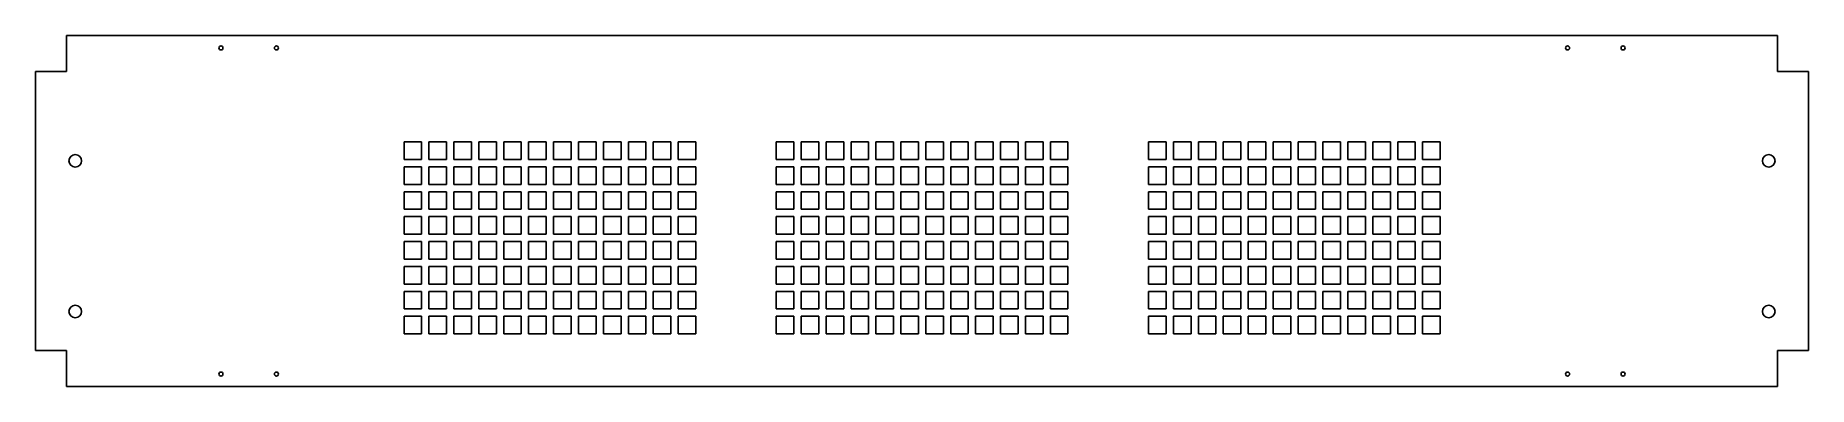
# Model space of a CAD drawing. Header units: inches. Extents: x -22.1 to 22.1, y -4.4 to 4.4.
import ezdxf

# ---------------------------------------------------------------- set-up
doc = ezdxf.new("R2010")
doc.units = ezdxf.units.IN
doc.header["$MEASUREMENT"] = 0

msp = doc.modelspace()

# ---------------------------------------------------------------- linework, layer by layer
at = {"color": 7, "linetype": 'Continuous', "lineweight": 25}
for p, q in [((-21.282, 3.476), (-21.282, 4.369)), ((21.282, 4.369), (-21.282, 4.369)), ((21.282, 4.369), (21.282, 3.476)), ((-22.054, 3.47), (-22.054, -3.47)), ((-22.054, 3.47), (-21.279, 3.47)), ((-21.279, 3.476), (-21.282, 3.476)), ((-21.279, 3.47), (-21.279, 3.476)), ((21.282, 3.476), (21.279, 3.476)), ((21.279, 3.476), (21.279, 3.47)), ((21.279, 3.47), (22.054, 3.47)), ((22.054, -3.47), (22.054, 3.47)), ((-12.448, 1.72), (-12.885, 1.72)), ((-12.885, 1.72), (-12.885, 1.283)), ((-12.448, 1.283), (-12.448, 1.72)), ((-11.828, 1.72), (-12.265, 1.72)), ((-12.265, 1.72), (-12.265, 1.283)), ((-11.828, 1.283), (-11.828, 1.72)), ((-11.208, 1.72), (-11.645, 1.72)), ((-11.645, 1.72), (-11.645, 1.283)), ((-11.208, 1.283), (-11.208, 1.72)), ((-10.588, 1.72), (-11.025, 1.72)), ((-11.025, 1.72), (-11.025, 1.283)), ((-10.588, 1.283), (-10.588, 1.72)), ((-9.968, 1.72), (-10.405, 1.72)), ((-10.405, 1.72), (-10.405, 1.283)), ((-9.968, 1.283), (-9.968, 1.72)), ((-9.348, 1.72), (-9.785, 1.72)), ((-9.785, 1.72), (-9.785, 1.283)), ((-9.348, 1.283), (-9.348, 1.72)), ((-8.728, 1.72), (-9.165, 1.72)), ((-9.165, 1.72), (-9.165, 1.283)), ((-8.728, 1.283), (-8.728, 1.72)), ((-8.108, 1.72), (-8.545, 1.72)), ((-8.545, 1.72), (-8.545, 1.283)), ((-8.108, 1.283), (-8.108, 1.72)), ((-7.488, 1.72), (-7.925, 1.72)), ((-7.925, 1.72), (-7.925, 1.283)), ((-7.488, 1.283), (-7.488, 1.72)), ((-6.868, 1.72), (-7.305, 1.72)), ((-7.305, 1.72), (-7.305, 1.283)), ((-6.868, 1.283), (-6.868, 1.72)), ((-6.248, 1.72), (-6.685, 1.72)), ((-6.685, 1.72), (-6.685, 1.283)), ((-6.248, 1.283), (-6.248, 1.72)), ((-5.628, 1.72), (-6.065, 1.72)), ((-6.065, 1.72), (-6.065, 1.283)), ((-5.628, 1.283), (-5.628, 1.72)), ((-3.188, 1.72), (-3.625, 1.72)), ((-3.625, 1.72), (-3.625, 1.283)), ((-3.188, 1.283), (-3.188, 1.72)), ((-2.568, 1.72), (-3.005, 1.72)), ((-3.005, 1.72), (-3.005, 1.283)), ((-2.568, 1.283), (-2.568, 1.72)), ((-1.948, 1.72), (-2.385, 1.72)), ((-2.385, 1.72), (-2.385, 1.283)), ((-1.948, 1.283), (-1.948, 1.72)), ((-1.328, 1.72), (-1.765, 1.72)), ((-1.765, 1.72), (-1.765, 1.283)), ((-1.328, 1.283), (-1.328, 1.72)), ((-0.708, 1.72), (-1.145, 1.72)), ((-1.145, 1.72), (-1.145, 1.283)), ((-0.708, 1.283), (-0.708, 1.72)), ((-0.088, 1.72), (-0.525, 1.72)), ((-0.525, 1.72), (-0.525, 1.283)), ((-0.088, 1.283), (-0.088, 1.72)), ((0.532, 1.72), (0.095, 1.72)), ((0.095, 1.72), (0.095, 1.283)), ((0.532, 1.283), (0.532, 1.72)), ((1.152, 1.72), (0.715, 1.72)), ((0.715, 1.72), (0.715, 1.283)), ((1.152, 1.283), (1.152, 1.72)), ((1.772, 1.72), (1.335, 1.72)), ((1.335, 1.72), (1.335, 1.283)), ((1.772, 1.283), (1.772, 1.72)), ((2.392, 1.72), (1.955, 1.72)), ((1.955, 1.72), (1.955, 1.283)), ((2.392, 1.283), (2.392, 1.72)), ((3.012, 1.72), (2.575, 1.72)), ((2.575, 1.72), (2.575, 1.283)), ((3.012, 1.283), (3.012, 1.72)), ((3.632, 1.72), (3.195, 1.72)), ((3.195, 1.72), (3.195, 1.283)), ((3.632, 1.283), (3.632, 1.72)), ((6.072, 1.72), (5.635, 1.72)), ((5.635, 1.72), (5.635, 1.283)), ((6.072, 1.283), (6.072, 1.72)), ((6.692, 1.72), (6.255, 1.72)), ((6.255, 1.72), (6.255, 1.283)), ((6.692, 1.283), (6.692, 1.72)), ((7.312, 1.72), (6.875, 1.72)), ((6.875, 1.72), (6.875, 1.283)), ((7.312, 1.283), (7.312, 1.72)), ((7.932, 1.72), (7.495, 1.72)), ((7.495, 1.72), (7.495, 1.283)), ((7.932, 1.283), (7.932, 1.72)), ((8.552, 1.72), (8.115, 1.72)), ((8.115, 1.72), (8.115, 1.283)), ((8.552, 1.283), (8.552, 1.72)), ((9.172, 1.72), (8.735, 1.72)), ((8.735, 1.72), (8.735, 1.283)), ((9.172, 1.283), (9.172, 1.72)), ((9.792, 1.72), (9.355, 1.72)), ((9.355, 1.72), (9.355, 1.283)), ((9.792, 1.283), (9.792, 1.72)), ((10.412, 1.72), (9.975, 1.72)), ((9.975, 1.72), (9.975, 1.283)), ((10.412, 1.283), (10.412, 1.72)), ((11.032, 1.72), (10.595, 1.72)), ((10.595, 1.72), (10.595, 1.283)), ((11.032, 1.283), (11.032, 1.72)), ((11.652, 1.72), (11.215, 1.72)), ((11.215, 1.72), (11.215, 1.283)), ((11.652, 1.283), (11.652, 1.72)), ((12.272, 1.72), (11.835, 1.72)), ((11.835, 1.72), (11.835, 1.283)), ((12.272, 1.283), (12.272, 1.72)), ((12.892, 1.72), (12.455, 1.72)), ((12.455, 1.72), (12.455, 1.283)), ((12.892, 1.283), (12.892, 1.72)), ((-12.885, 1.283), (-12.448, 1.283)), ((-12.448, 1.1), (-12.885, 1.1)), ((-12.885, 1.1), (-12.885, 0.663)), ((-12.448, 0.663), (-12.448, 1.1)), ((-12.265, 1.283), (-11.828, 1.283)), ((-11.828, 1.1), (-12.265, 1.1)), ((-12.265, 1.1), (-12.265, 0.663)), ((-11.828, 0.663), (-11.828, 1.1)), ((-11.645, 1.283), (-11.208, 1.283)), ((-11.208, 1.1), (-11.645, 1.1)), ((-11.645, 1.1), (-11.645, 0.663)), ((-11.208, 0.663), (-11.208, 1.1)), ((-11.025, 1.283), (-10.588, 1.283)), ((-10.588, 1.1), (-11.025, 1.1)), ((-11.025, 1.1), (-11.025, 0.663)), ((-10.588, 0.663), (-10.588, 1.1)), ((-10.405, 1.283), (-9.968, 1.283)), ((-9.968, 1.1), (-10.405, 1.1)), ((-10.405, 1.1), (-10.405, 0.663)), ((-9.968, 0.663), (-9.968, 1.1)), ((-9.785, 1.283), (-9.348, 1.283)), ((-9.348, 1.1), (-9.785, 1.1)), ((-9.785, 1.1), (-9.785, 0.663)), ((-9.348, 0.663), (-9.348, 1.1)), ((-9.165, 1.283), (-8.728, 1.283)), ((-8.728, 1.1), (-9.165, 1.1)), ((-9.165, 1.1), (-9.165, 0.663)), ((-8.728, 0.663), (-8.728, 1.1)), ((-8.545, 1.283), (-8.108, 1.283)), ((-8.108, 1.1), (-8.545, 1.1)), ((-8.545, 1.1), (-8.545, 0.663)), ((-8.108, 0.663), (-8.108, 1.1)), ((-7.925, 1.283), (-7.488, 1.283)), ((-7.488, 1.1), (-7.925, 1.1)), ((-7.925, 1.1), (-7.925, 0.663)), ((-7.488, 0.663), (-7.488, 1.1)), ((-7.305, 1.283), (-6.868, 1.283)), ((-6.868, 1.1), (-7.305, 1.1)), ((-7.305, 1.1), (-7.305, 0.663)), ((-6.868, 0.663), (-6.868, 1.1)), ((-6.685, 1.283), (-6.248, 1.283)), ((-6.248, 1.1), (-6.685, 1.1)), ((-6.685, 1.1), (-6.685, 0.663)), ((-6.248, 0.663), (-6.248, 1.1)), ((-6.065, 1.283), (-5.628, 1.283)), ((-5.628, 1.1), (-6.065, 1.1)), ((-6.065, 1.1), (-6.065, 0.663)), ((-5.628, 0.663), (-5.628, 1.1)), ((-3.625, 1.283), (-3.188, 1.283)), ((-3.188, 1.1), (-3.625, 1.1)), ((-3.625, 1.1), (-3.625, 0.663)), ((-3.188, 0.663), (-3.188, 1.1)), ((-3.005, 1.283), (-2.568, 1.283)), ((-2.568, 1.1), (-3.005, 1.1)), ((-3.005, 1.1), (-3.005, 0.663)), ((-2.568, 0.663), (-2.568, 1.1)), ((-2.385, 1.283), (-1.948, 1.283)), ((-1.948, 1.1), (-2.385, 1.1)), ((-2.385, 1.1), (-2.385, 0.663)), ((-1.948, 0.663), (-1.948, 1.1)), ((-1.765, 1.283), (-1.328, 1.283)), ((-1.328, 1.1), (-1.765, 1.1)), ((-1.765, 1.1), (-1.765, 0.663)), ((-1.328, 0.663), (-1.328, 1.1)), ((-1.145, 1.283), (-0.708, 1.283)), ((-0.708, 1.1), (-1.145, 1.1)), ((-1.145, 1.1), (-1.145, 0.663)), ((-0.708, 0.663), (-0.708, 1.1)), ((-0.525, 1.283), (-0.088, 1.283)), ((-0.088, 1.1), (-0.525, 1.1)), ((-0.525, 1.1), (-0.525, 0.663)), ((-0.088, 0.663), (-0.088, 1.1)), ((0.095, 1.283), (0.532, 1.283)), ((0.532, 1.1), (0.095, 1.1)), ((0.095, 1.1), (0.095, 0.663)), ((0.532, 0.663), (0.532, 1.1)), ((0.715, 1.283), (1.152, 1.283)), ((1.152, 1.1), (0.715, 1.1)), ((0.715, 1.1), (0.715, 0.663)), ((1.152, 0.663), (1.152, 1.1)), ((1.335, 1.283), (1.772, 1.283)), ((1.772, 1.1), (1.335, 1.1)), ((1.335, 1.1), (1.335, 0.663)), ((1.772, 0.663), (1.772, 1.1)), ((1.955, 1.283), (2.392, 1.283)), ((2.392, 1.1), (1.955, 1.1)), ((1.955, 1.1), (1.955, 0.663)), ((2.392, 0.663), (2.392, 1.1)), ((2.575, 1.283), (3.012, 1.283)), ((3.012, 1.1), (2.575, 1.1)), ((2.575, 1.1), (2.575, 0.663)), ((3.012, 0.663), (3.012, 1.1)), ((3.195, 1.283), (3.632, 1.283)), ((3.632, 1.1), (3.195, 1.1)), ((3.195, 1.1), (3.195, 0.663)), ((3.632, 0.663), (3.632, 1.1)), ((5.635, 1.283), (6.072, 1.283)), ((6.072, 1.1), (5.635, 1.1)), ((5.635, 1.1), (5.635, 0.663)), ((6.072, 0.663), (6.072, 1.1)), ((6.255, 1.283), (6.692, 1.283)), ((6.692, 1.1), (6.255, 1.1)), ((6.255, 1.1), (6.255, 0.663)), ((6.692, 0.663), (6.692, 1.1)), ((6.875, 1.283), (7.312, 1.283)), ((7.312, 1.1), (6.875, 1.1)), ((6.875, 1.1), (6.875, 0.663)), ((7.312, 0.663), (7.312, 1.1)), ((7.495, 1.283), (7.932, 1.283)), ((7.932, 1.1), (7.495, 1.1)), ((7.495, 1.1), (7.495, 0.663)), ((7.932, 0.663), (7.932, 1.1)), ((8.115, 1.283), (8.552, 1.283)), ((8.552, 1.1), (8.115, 1.1)), ((8.115, 1.1), (8.115, 0.663)), ((8.552, 0.663), (8.552, 1.1)), ((8.735, 1.283), (9.172, 1.283)), ((9.172, 1.1), (8.735, 1.1)), ((8.735, 1.1), (8.735, 0.663)), ((9.172, 0.663), (9.172, 1.1)), ((9.355, 1.283), (9.792, 1.283)), ((9.792, 1.1), (9.355, 1.1)), ((9.355, 1.1), (9.355, 0.663)), ((9.792, 0.663), (9.792, 1.1)), ((9.975, 1.283), (10.412, 1.283)), ((10.412, 1.1), (9.975, 1.1)), ((9.975, 1.1), (9.975, 0.663)), ((10.412, 0.663), (10.412, 1.1)), ((10.595, 1.283), (11.032, 1.283)), ((11.032, 1.1), (10.595, 1.1)), ((10.595, 1.1), (10.595, 0.663)), ((11.032, 0.663), (11.032, 1.1)), ((11.215, 1.283), (11.652, 1.283)), ((11.652, 1.1), (11.215, 1.1)), ((11.215, 1.1), (11.215, 0.663)), ((11.652, 0.663), (11.652, 1.1)), ((11.835, 1.283), (12.272, 1.283)), ((12.272, 1.1), (11.835, 1.1)), ((11.835, 1.1), (11.835, 0.663)), ((12.272, 0.663), (12.272, 1.1)), ((12.455, 1.283), (12.892, 1.283)), ((12.892, 1.1), (12.455, 1.1)), ((12.455, 1.1), (12.455, 0.663)), ((12.892, 0.663), (12.892, 1.1)), ((-12.885, 0.663), (-12.448, 0.663)), ((-12.448, 0.48), (-12.885, 0.48)), ((-12.885, 0.48), (-12.885, 0.043)), ((-12.448, 0.043), (-12.448, 0.48)), ((-12.265, 0.663), (-11.828, 0.663)), ((-11.828, 0.48), (-12.265, 0.48)), ((-12.265, 0.48), (-12.265, 0.043)), ((-11.828, 0.043), (-11.828, 0.48)), ((-11.645, 0.663), (-11.208, 0.663)), ((-11.208, 0.48), (-11.645, 0.48)), ((-11.645, 0.48), (-11.645, 0.043)), ((-11.208, 0.043), (-11.208, 0.48)), ((-11.025, 0.663), (-10.588, 0.663)), ((-10.588, 0.48), (-11.025, 0.48)), ((-11.025, 0.48), (-11.025, 0.043)), ((-10.588, 0.043), (-10.588, 0.48)), ((-10.405, 0.663), (-9.968, 0.663)), ((-9.968, 0.48), (-10.405, 0.48)), ((-10.405, 0.48), (-10.405, 0.043)), ((-9.968, 0.043), (-9.968, 0.48)), ((-9.785, 0.663), (-9.348, 0.663)), ((-9.348, 0.48), (-9.785, 0.48)), ((-9.785, 0.48), (-9.785, 0.043)), ((-9.348, 0.043), (-9.348, 0.48)), ((-9.165, 0.663), (-8.728, 0.663)), ((-8.728, 0.48), (-9.165, 0.48)), ((-9.165, 0.48), (-9.165, 0.043)), ((-8.728, 0.043), (-8.728, 0.48)), ((-8.545, 0.663), (-8.108, 0.663)), ((-8.108, 0.48), (-8.545, 0.48)), ((-8.545, 0.48), (-8.545, 0.043)), ((-8.108, 0.043), (-8.108, 0.48)), ((-7.925, 0.663), (-7.488, 0.663)), ((-7.488, 0.48), (-7.925, 0.48)), ((-7.925, 0.48), (-7.925, 0.043)), ((-7.488, 0.043), (-7.488, 0.48)), ((-7.305, 0.663), (-6.868, 0.663)), ((-6.868, 0.48), (-7.305, 0.48)), ((-7.305, 0.48), (-7.305, 0.043)), ((-6.868, 0.043), (-6.868, 0.48)), ((-6.685, 0.663), (-6.248, 0.663)), ((-6.248, 0.48), (-6.685, 0.48)), ((-6.685, 0.48), (-6.685, 0.043)), ((-6.248, 0.043), (-6.248, 0.48)), ((-6.065, 0.663), (-5.628, 0.663)), ((-5.628, 0.48), (-6.065, 0.48)), ((-6.065, 0.48), (-6.065, 0.043)), ((-5.628, 0.043), (-5.628, 0.48)), ((-3.625, 0.663), (-3.188, 0.663)), ((-3.188, 0.48), (-3.625, 0.48)), ((-3.625, 0.48), (-3.625, 0.043)), ((-3.188, 0.043), (-3.188, 0.48)), ((-3.005, 0.663), (-2.568, 0.663)), ((-2.568, 0.48), (-3.005, 0.48)), ((-3.005, 0.48), (-3.005, 0.043)), ((-2.568, 0.043), (-2.568, 0.48)), ((-2.385, 0.663), (-1.948, 0.663)), ((-1.948, 0.48), (-2.385, 0.48)), ((-2.385, 0.48), (-2.385, 0.043)), ((-1.948, 0.043), (-1.948, 0.48)), ((-1.765, 0.663), (-1.328, 0.663)), ((-1.328, 0.48), (-1.765, 0.48)), ((-1.765, 0.48), (-1.765, 0.043)), ((-1.328, 0.043), (-1.328, 0.48)), ((-1.145, 0.663), (-0.708, 0.663)), ((-0.708, 0.48), (-1.145, 0.48)), ((-1.145, 0.48), (-1.145, 0.043)), ((-0.708, 0.043), (-0.708, 0.48)), ((-0.525, 0.663), (-0.088, 0.663)), ((-0.088, 0.48), (-0.525, 0.48)), ((-0.525, 0.48), (-0.525, 0.043)), ((-0.088, 0.043), (-0.088, 0.48)), ((0.095, 0.663), (0.532, 0.663)), ((0.532, 0.48), (0.095, 0.48)), ((0.095, 0.48), (0.095, 0.043)), ((0.532, 0.043), (0.532, 0.48)), ((0.715, 0.663), (1.152, 0.663)), ((1.152, 0.48), (0.715, 0.48)), ((0.715, 0.48), (0.715, 0.043)), ((1.152, 0.043), (1.152, 0.48)), ((1.335, 0.663), (1.772, 0.663)), ((1.772, 0.48), (1.335, 0.48)), ((1.335, 0.48), (1.335, 0.043)), ((1.772, 0.043), (1.772, 0.48)), ((1.955, 0.663), (2.392, 0.663)), ((2.392, 0.48), (1.955, 0.48)), ((1.955, 0.48), (1.955, 0.043)), ((2.392, 0.043), (2.392, 0.48)), ((2.575, 0.663), (3.012, 0.663)), ((3.012, 0.48), (2.575, 0.48)), ((2.575, 0.48), (2.575, 0.043)), ((3.012, 0.043), (3.012, 0.48)), ((3.195, 0.663), (3.632, 0.663)), ((3.632, 0.48), (3.195, 0.48)), ((3.195, 0.48), (3.195, 0.043)), ((3.632, 0.043), (3.632, 0.48)), ((5.635, 0.663), (6.072, 0.663)), ((6.072, 0.48), (5.635, 0.48)), ((5.635, 0.48), (5.635, 0.043)), ((6.072, 0.043), (6.072, 0.48)), ((6.255, 0.663), (6.692, 0.663)), ((6.692, 0.48), (6.255, 0.48)), ((6.255, 0.48), (6.255, 0.043)), ((6.692, 0.043), (6.692, 0.48)), ((6.875, 0.663), (7.312, 0.663)), ((7.312, 0.48), (6.875, 0.48)), ((6.875, 0.48), (6.875, 0.043)), ((7.312, 0.043), (7.312, 0.48)), ((7.495, 0.663), (7.932, 0.663)), ((7.932, 0.48), (7.495, 0.48)), ((7.495, 0.48), (7.495, 0.043)), ((7.932, 0.043), (7.932, 0.48)), ((8.115, 0.663), (8.552, 0.663)), ((8.552, 0.48), (8.115, 0.48)), ((8.115, 0.48), (8.115, 0.043)), ((8.552, 0.043), (8.552, 0.48)), ((8.735, 0.663), (9.172, 0.663)), ((9.172, 0.48), (8.735, 0.48)), ((8.735, 0.48), (8.735, 0.043)), ((9.172, 0.043), (9.172, 0.48)), ((9.355, 0.663), (9.792, 0.663)), ((9.792, 0.48), (9.355, 0.48)), ((9.355, 0.48), (9.355, 0.043)), ((9.792, 0.043), (9.792, 0.48)), ((9.975, 0.663), (10.412, 0.663)), ((10.412, 0.48), (9.975, 0.48)), ((9.975, 0.48), (9.975, 0.043)), ((10.412, 0.043), (10.412, 0.48)), ((10.595, 0.663), (11.032, 0.663)), ((11.032, 0.48), (10.595, 0.48)), ((10.595, 0.48), (10.595, 0.043)), ((11.032, 0.043), (11.032, 0.48)), ((11.215, 0.663), (11.652, 0.663)), ((11.652, 0.48), (11.215, 0.48)), ((11.215, 0.48), (11.215, 0.043)), ((11.652, 0.043), (11.652, 0.48)), ((11.835, 0.663), (12.272, 0.663)), ((12.272, 0.48), (11.835, 0.48)), ((11.835, 0.48), (11.835, 0.043)), ((12.272, 0.043), (12.272, 0.48)), ((12.455, 0.663), (12.892, 0.663)), ((12.892, 0.48), (12.455, 0.48)), ((12.455, 0.48), (12.455, 0.043)), ((12.892, 0.043), (12.892, 0.48)), ((-12.885, 0.043), (-12.448, 0.043)), ((-12.265, 0.043), (-11.828, 0.043)), ((-11.645, 0.043), (-11.208, 0.043)), ((-11.025, 0.043), (-10.588, 0.043)), ((-10.405, 0.043), (-9.968, 0.043)), ((-9.785, 0.043), (-9.348, 0.043)), ((-9.165, 0.043), (-8.728, 0.043)), ((-8.545, 0.043), (-8.108, 0.043)), ((-7.925, 0.043), (-7.488, 0.043)), ((-7.305, 0.043), (-6.868, 0.043)), ((-6.685, 0.043), (-6.248, 0.043)), ((-6.065, 0.043), (-5.628, 0.043)), ((-3.625, 0.043), (-3.188, 0.043)), ((-3.005, 0.043), (-2.568, 0.043)), ((-2.385, 0.043), (-1.948, 0.043)), ((-1.765, 0.043), (-1.328, 0.043)), ((-1.145, 0.043), (-0.708, 0.043)), ((-0.525, 0.043), (-0.088, 0.043)), ((0.095, 0.043), (0.532, 0.043)), ((0.715, 0.043), (1.152, 0.043)), ((1.335, 0.043), (1.772, 0.043)), ((1.955, 0.043), (2.392, 0.043)), ((2.575, 0.043), (3.012, 0.043)), ((3.195, 0.043), (3.632, 0.043)), ((5.635, 0.043), (6.072, 0.043)), ((6.255, 0.043), (6.692, 0.043)), ((6.875, 0.043), (7.312, 0.043)), ((7.495, 0.043), (7.932, 0.043)), ((8.115, 0.043), (8.552, 0.043)), ((8.735, 0.043), (9.172, 0.043)), ((9.355, 0.043), (9.792, 0.043)), ((9.975, 0.043), (10.412, 0.043)), ((10.595, 0.043), (11.032, 0.043)), ((11.215, 0.043), (11.652, 0.043)), ((11.835, 0.043), (12.272, 0.043)), ((12.455, 0.043), (12.892, 0.043)), ((-12.448, -0.14), (-12.885, -0.14)), ((-12.885, -0.14), (-12.885, -0.577)), ((-12.448, -0.577), (-12.448, -0.14)), ((-11.828, -0.14), (-12.265, -0.14)), ((-12.265, -0.14), (-12.265, -0.577)), ((-11.828, -0.577), (-11.828, -0.14)), ((-11.208, -0.14), (-11.645, -0.14)), ((-11.645, -0.14), (-11.645, -0.577)), ((-11.208, -0.577), (-11.208, -0.14)), ((-10.588, -0.14), (-11.025, -0.14)), ((-11.025, -0.14), (-11.025, -0.577)), ((-10.588, -0.577), (-10.588, -0.14)), ((-9.968, -0.14), (-10.405, -0.14)), ((-10.405, -0.14), (-10.405, -0.577)), ((-9.968, -0.577), (-9.968, -0.14)), ((-9.348, -0.14), (-9.785, -0.14)), ((-9.785, -0.14), (-9.785, -0.577)), ((-9.348, -0.577), (-9.348, -0.14)), ((-8.728, -0.14), (-9.165, -0.14)), ((-9.165, -0.14), (-9.165, -0.577)), ((-8.728, -0.577), (-8.728, -0.14)), ((-8.108, -0.14), (-8.545, -0.14)), ((-8.545, -0.14), (-8.545, -0.577)), ((-8.108, -0.577), (-8.108, -0.14)), ((-7.488, -0.14), (-7.925, -0.14)), ((-7.925, -0.14), (-7.925, -0.577)), ((-7.488, -0.577), (-7.488, -0.14)), ((-6.868, -0.14), (-7.305, -0.14)), ((-7.305, -0.14), (-7.305, -0.577)), ((-6.868, -0.577), (-6.868, -0.14)), ((-6.248, -0.14), (-6.685, -0.14)), ((-6.685, -0.14), (-6.685, -0.577)), ((-6.248, -0.577), (-6.248, -0.14)), ((-5.628, -0.14), (-6.065, -0.14)), ((-6.065, -0.14), (-6.065, -0.577)), ((-5.628, -0.577), (-5.628, -0.14)), ((-3.188, -0.14), (-3.625, -0.14)), ((-3.625, -0.14), (-3.625, -0.577)), ((-3.188, -0.577), (-3.188, -0.14)), ((-2.568, -0.14), (-3.005, -0.14)), ((-3.005, -0.14), (-3.005, -0.577)), ((-2.568, -0.577), (-2.568, -0.14)), ((-1.948, -0.14), (-2.385, -0.14)), ((-2.385, -0.14), (-2.385, -0.577)), ((-1.948, -0.577), (-1.948, -0.14)), ((-1.328, -0.14), (-1.765, -0.14)), ((-1.765, -0.14), (-1.765, -0.577)), ((-1.328, -0.577), (-1.328, -0.14)), ((-0.708, -0.14), (-1.145, -0.14)), ((-1.145, -0.14), (-1.145, -0.577)), ((-0.708, -0.577), (-0.708, -0.14)), ((-0.088, -0.14), (-0.525, -0.14)), ((-0.525, -0.14), (-0.525, -0.577)), ((-0.088, -0.577), (-0.088, -0.14)), ((0.532, -0.14), (0.095, -0.14)), ((0.095, -0.14), (0.095, -0.577)), ((0.532, -0.577), (0.532, -0.14)), ((1.152, -0.14), (0.715, -0.14)), ((0.715, -0.14), (0.715, -0.577)), ((1.152, -0.577), (1.152, -0.14)), ((1.772, -0.14), (1.335, -0.14)), ((1.335, -0.14), (1.335, -0.577)), ((1.772, -0.577), (1.772, -0.14)), ((2.392, -0.14), (1.955, -0.14)), ((1.955, -0.14), (1.955, -0.577)), ((2.392, -0.577), (2.392, -0.14)), ((3.012, -0.14), (2.575, -0.14)), ((2.575, -0.14), (2.575, -0.577)), ((3.012, -0.577), (3.012, -0.14)), ((3.632, -0.14), (3.195, -0.14)), ((3.195, -0.14), (3.195, -0.577)), ((3.632, -0.577), (3.632, -0.14)), ((6.072, -0.14), (5.635, -0.14)), ((5.635, -0.14), (5.635, -0.577)), ((6.072, -0.577), (6.072, -0.14)), ((6.692, -0.14), (6.255, -0.14)), ((6.255, -0.14), (6.255, -0.577)), ((6.692, -0.577), (6.692, -0.14)), ((7.312, -0.14), (6.875, -0.14)), ((6.875, -0.14), (6.875, -0.577)), ((7.312, -0.577), (7.312, -0.14)), ((7.932, -0.14), (7.495, -0.14)), ((7.495, -0.14), (7.495, -0.577)), ((7.932, -0.577), (7.932, -0.14)), ((8.552, -0.14), (8.115, -0.14)), ((8.115, -0.14), (8.115, -0.577)), ((8.552, -0.577), (8.552, -0.14)), ((9.172, -0.14), (8.735, -0.14)), ((8.735, -0.14), (8.735, -0.577)), ((9.172, -0.577), (9.172, -0.14)), ((9.792, -0.14), (9.355, -0.14)), ((9.355, -0.14), (9.355, -0.577)), ((9.792, -0.577), (9.792, -0.14)), ((10.412, -0.14), (9.975, -0.14)), ((9.975, -0.14), (9.975, -0.577)), ((10.412, -0.577), (10.412, -0.14)), ((11.032, -0.14), (10.595, -0.14)), ((10.595, -0.14), (10.595, -0.577)), ((11.032, -0.577), (11.032, -0.14)), ((11.652, -0.14), (11.215, -0.14)), ((11.215, -0.14), (11.215, -0.577)), ((11.652, -0.577), (11.652, -0.14)), ((12.272, -0.14), (11.835, -0.14)), ((11.835, -0.14), (11.835, -0.577)), ((12.272, -0.577), (12.272, -0.14)), ((12.892, -0.14), (12.455, -0.14)), ((12.455, -0.14), (12.455, -0.577)), ((12.892, -0.577), (12.892, -0.14)), ((-12.885, -0.577), (-12.448, -0.577)), ((-12.448, -0.76), (-12.885, -0.76)), ((-12.885, -0.76), (-12.885, -1.197)), ((-12.448, -1.197), (-12.448, -0.76)), ((-12.265, -0.577), (-11.828, -0.577)), ((-11.828, -0.76), (-12.265, -0.76)), ((-12.265, -0.76), (-12.265, -1.197)), ((-11.828, -1.197), (-11.828, -0.76)), ((-11.645, -0.577), (-11.208, -0.577)), ((-11.208, -0.76), (-11.645, -0.76)), ((-11.645, -0.76), (-11.645, -1.197)), ((-11.208, -1.197), (-11.208, -0.76)), ((-11.025, -0.577), (-10.588, -0.577)), ((-10.588, -0.76), (-11.025, -0.76)), ((-11.025, -0.76), (-11.025, -1.197)), ((-10.588, -1.197), (-10.588, -0.76)), ((-10.405, -0.577), (-9.968, -0.577)), ((-9.968, -0.76), (-10.405, -0.76)), ((-10.405, -0.76), (-10.405, -1.197)), ((-9.968, -1.197), (-9.968, -0.76)), ((-9.785, -0.577), (-9.348, -0.577)), ((-9.348, -0.76), (-9.785, -0.76)), ((-9.785, -0.76), (-9.785, -1.197)), ((-9.348, -1.197), (-9.348, -0.76)), ((-9.165, -0.577), (-8.728, -0.577)), ((-8.728, -0.76), (-9.165, -0.76)), ((-9.165, -0.76), (-9.165, -1.197)), ((-8.728, -1.197), (-8.728, -0.76)), ((-8.545, -0.577), (-8.108, -0.577)), ((-8.108, -0.76), (-8.545, -0.76)), ((-8.545, -0.76), (-8.545, -1.197)), ((-8.108, -1.197), (-8.108, -0.76)), ((-7.925, -0.577), (-7.488, -0.577)), ((-7.488, -0.76), (-7.925, -0.76)), ((-7.925, -0.76), (-7.925, -1.197)), ((-7.488, -1.197), (-7.488, -0.76)), ((-7.305, -0.577), (-6.868, -0.577)), ((-6.868, -0.76), (-7.305, -0.76)), ((-7.305, -0.76), (-7.305, -1.197)), ((-6.868, -1.197), (-6.868, -0.76)), ((-6.685, -0.577), (-6.248, -0.577)), ((-6.248, -0.76), (-6.685, -0.76)), ((-6.685, -0.76), (-6.685, -1.197)), ((-6.248, -1.197), (-6.248, -0.76)), ((-6.065, -0.577), (-5.628, -0.577)), ((-5.628, -0.76), (-6.065, -0.76)), ((-6.065, -0.76), (-6.065, -1.197)), ((-5.628, -1.197), (-5.628, -0.76)), ((-3.625, -0.577), (-3.188, -0.577)), ((-3.188, -0.76), (-3.625, -0.76)), ((-3.625, -0.76), (-3.625, -1.197)), ((-3.188, -1.197), (-3.188, -0.76)), ((-3.005, -0.577), (-2.568, -0.577)), ((-2.568, -0.76), (-3.005, -0.76)), ((-3.005, -0.76), (-3.005, -1.197)), ((-2.568, -1.197), (-2.568, -0.76)), ((-2.385, -0.577), (-1.948, -0.577)), ((-1.948, -0.76), (-2.385, -0.76)), ((-2.385, -0.76), (-2.385, -1.197)), ((-1.948, -1.197), (-1.948, -0.76)), ((-1.765, -0.577), (-1.328, -0.577)), ((-1.328, -0.76), (-1.765, -0.76)), ((-1.765, -0.76), (-1.765, -1.197)), ((-1.328, -1.197), (-1.328, -0.76)), ((-1.145, -0.577), (-0.708, -0.577)), ((-0.708, -0.76), (-1.145, -0.76)), ((-1.145, -0.76), (-1.145, -1.197)), ((-0.708, -1.197), (-0.708, -0.76)), ((-0.525, -0.577), (-0.088, -0.577)), ((-0.088, -0.76), (-0.525, -0.76)), ((-0.525, -0.76), (-0.525, -1.197)), ((-0.088, -1.197), (-0.088, -0.76)), ((0.095, -0.577), (0.532, -0.577)), ((0.532, -0.76), (0.095, -0.76)), ((0.095, -0.76), (0.095, -1.197)), ((0.532, -1.197), (0.532, -0.76)), ((0.715, -0.577), (1.152, -0.577)), ((1.152, -0.76), (0.715, -0.76)), ((0.715, -0.76), (0.715, -1.197)), ((1.152, -1.197), (1.152, -0.76)), ((1.335, -0.577), (1.772, -0.577)), ((1.772, -0.76), (1.335, -0.76)), ((1.335, -0.76), (1.335, -1.197)), ((1.772, -1.197), (1.772, -0.76)), ((1.955, -0.577), (2.392, -0.577)), ((2.392, -0.76), (1.955, -0.76)), ((1.955, -0.76), (1.955, -1.197)), ((2.392, -1.197), (2.392, -0.76)), ((2.575, -0.577), (3.012, -0.577)), ((3.012, -0.76), (2.575, -0.76)), ((2.575, -0.76), (2.575, -1.197)), ((3.012, -1.197), (3.012, -0.76)), ((3.195, -0.577), (3.632, -0.577)), ((3.632, -0.76), (3.195, -0.76)), ((3.195, -0.76), (3.195, -1.197)), ((3.632, -1.197), (3.632, -0.76)), ((5.635, -0.577), (6.072, -0.577)), ((6.072, -0.76), (5.635, -0.76)), ((5.635, -0.76), (5.635, -1.197)), ((6.072, -1.197), (6.072, -0.76)), ((6.255, -0.577), (6.692, -0.577)), ((6.692, -0.76), (6.255, -0.76)), ((6.255, -0.76), (6.255, -1.197)), ((6.692, -1.197), (6.692, -0.76)), ((6.875, -0.577), (7.312, -0.577)), ((7.312, -0.76), (6.875, -0.76)), ((6.875, -0.76), (6.875, -1.197)), ((7.312, -1.197), (7.312, -0.76)), ((7.495, -0.577), (7.932, -0.577)), ((7.932, -0.76), (7.495, -0.76)), ((7.495, -0.76), (7.495, -1.197)), ((7.932, -1.197), (7.932, -0.76)), ((8.115, -0.577), (8.552, -0.577)), ((8.552, -0.76), (8.115, -0.76)), ((8.115, -0.76), (8.115, -1.197)), ((8.552, -1.197), (8.552, -0.76)), ((8.735, -0.577), (9.172, -0.577)), ((9.172, -0.76), (8.735, -0.76)), ((8.735, -0.76), (8.735, -1.197)), ((9.172, -1.197), (9.172, -0.76)), ((9.355, -0.577), (9.792, -0.577)), ((9.792, -0.76), (9.355, -0.76)), ((9.355, -0.76), (9.355, -1.197)), ((9.792, -1.197), (9.792, -0.76)), ((9.975, -0.577), (10.412, -0.577)), ((10.412, -0.76), (9.975, -0.76)), ((9.975, -0.76), (9.975, -1.197)), ((10.412, -1.197), (10.412, -0.76)), ((10.595, -0.577), (11.032, -0.577)), ((11.032, -0.76), (10.595, -0.76)), ((10.595, -0.76), (10.595, -1.197)), ((11.032, -1.197), (11.032, -0.76)), ((11.215, -0.577), (11.652, -0.577)), ((11.652, -0.76), (11.215, -0.76)), ((11.215, -0.76), (11.215, -1.197)), ((11.652, -1.197), (11.652, -0.76)), ((11.835, -0.577), (12.272, -0.577)), ((12.272, -0.76), (11.835, -0.76)), ((11.835, -0.76), (11.835, -1.197)), ((12.272, -1.197), (12.272, -0.76)), ((12.455, -0.577), (12.892, -0.577)), ((12.892, -0.76), (12.455, -0.76)), ((12.455, -0.76), (12.455, -1.197)), ((12.892, -1.197), (12.892, -0.76)), ((-12.885, -1.197), (-12.448, -1.197)), ((-12.265, -1.197), (-11.828, -1.197)), ((-11.645, -1.197), (-11.208, -1.197)), ((-11.025, -1.197), (-10.588, -1.197)), ((-10.405, -1.197), (-9.968, -1.197)), ((-9.785, -1.197), (-9.348, -1.197)), ((-9.165, -1.197), (-8.728, -1.197)), ((-8.545, -1.197), (-8.108, -1.197)), ((-7.925, -1.197), (-7.488, -1.197)), ((-7.305, -1.197), (-6.868, -1.197)), ((-6.685, -1.197), (-6.248, -1.197)), ((-6.065, -1.197), (-5.628, -1.197)), ((-3.625, -1.197), (-3.188, -1.197)), ((-3.005, -1.197), (-2.568, -1.197)), ((-2.385, -1.197), (-1.948, -1.197)), ((-1.765, -1.197), (-1.328, -1.197)), ((-1.145, -1.197), (-0.708, -1.197)), ((-0.525, -1.197), (-0.088, -1.197)), ((0.095, -1.197), (0.532, -1.197)), ((0.715, -1.197), (1.152, -1.197)), ((1.335, -1.197), (1.772, -1.197)), ((1.955, -1.197), (2.392, -1.197)), ((2.575, -1.197), (3.012, -1.197)), ((3.195, -1.197), (3.632, -1.197)), ((5.635, -1.197), (6.072, -1.197)), ((6.255, -1.197), (6.692, -1.197)), ((6.875, -1.197), (7.312, -1.197)), ((7.495, -1.197), (7.932, -1.197)), ((8.115, -1.197), (8.552, -1.197)), ((8.735, -1.197), (9.172, -1.197)), ((9.355, -1.197), (9.792, -1.197)), ((9.975, -1.197), (10.412, -1.197)), ((10.595, -1.197), (11.032, -1.197)), ((11.215, -1.197), (11.652, -1.197)), ((11.835, -1.197), (12.272, -1.197)), ((12.455, -1.197), (12.892, -1.197)), ((-12.448, -1.38), (-12.885, -1.38)), ((-12.885, -1.38), (-12.885, -1.817)), ((-12.448, -1.817), (-12.448, -1.38)), ((-11.828, -1.38), (-12.265, -1.38)), ((-12.265, -1.38), (-12.265, -1.817)), ((-11.828, -1.817), (-11.828, -1.38)), ((-11.208, -1.38), (-11.645, -1.38)), ((-11.645, -1.38), (-11.645, -1.817)), ((-11.208, -1.817), (-11.208, -1.38)), ((-10.588, -1.38), (-11.025, -1.38)), ((-11.025, -1.38), (-11.025, -1.817)), ((-10.588, -1.817), (-10.588, -1.38)), ((-9.968, -1.38), (-10.405, -1.38)), ((-10.405, -1.38), (-10.405, -1.817)), ((-9.968, -1.817), (-9.968, -1.38)), ((-9.348, -1.38), (-9.785, -1.38)), ((-9.785, -1.38), (-9.785, -1.817)), ((-9.348, -1.817), (-9.348, -1.38)), ((-8.728, -1.38), (-9.165, -1.38)), ((-9.165, -1.38), (-9.165, -1.817)), ((-8.728, -1.817), (-8.728, -1.38)), ((-8.108, -1.38), (-8.545, -1.38)), ((-8.545, -1.38), (-8.545, -1.817)), ((-8.108, -1.817), (-8.108, -1.38)), ((-7.488, -1.38), (-7.925, -1.38)), ((-7.925, -1.38), (-7.925, -1.817)), ((-7.488, -1.817), (-7.488, -1.38)), ((-6.868, -1.38), (-7.305, -1.38)), ((-7.305, -1.38), (-7.305, -1.817)), ((-6.868, -1.817), (-6.868, -1.38)), ((-6.248, -1.38), (-6.685, -1.38)), ((-6.685, -1.38), (-6.685, -1.817)), ((-6.248, -1.817), (-6.248, -1.38)), ((-5.628, -1.38), (-6.065, -1.38)), ((-6.065, -1.38), (-6.065, -1.817)), ((-5.628, -1.817), (-5.628, -1.38)), ((-3.188, -1.38), (-3.625, -1.38)), ((-3.625, -1.38), (-3.625, -1.817)), ((-3.188, -1.817), (-3.188, -1.38)), ((-2.568, -1.38), (-3.005, -1.38)), ((-3.005, -1.38), (-3.005, -1.817)), ((-2.568, -1.817), (-2.568, -1.38)), ((-1.948, -1.38), (-2.385, -1.38)), ((-2.385, -1.38), (-2.385, -1.817)), ((-1.948, -1.817), (-1.948, -1.38)), ((-1.328, -1.38), (-1.765, -1.38)), ((-1.765, -1.38), (-1.765, -1.817)), ((-1.328, -1.817), (-1.328, -1.38)), ((-0.708, -1.38), (-1.145, -1.38)), ((-1.145, -1.38), (-1.145, -1.817)), ((-0.708, -1.817), (-0.708, -1.38)), ((-0.088, -1.38), (-0.525, -1.38)), ((-0.525, -1.38), (-0.525, -1.817)), ((-0.088, -1.817), (-0.088, -1.38)), ((0.532, -1.38), (0.095, -1.38)), ((0.095, -1.38), (0.095, -1.817)), ((0.532, -1.817), (0.532, -1.38)), ((1.152, -1.38), (0.715, -1.38)), ((0.715, -1.38), (0.715, -1.817)), ((1.152, -1.817), (1.152, -1.38)), ((1.772, -1.38), (1.335, -1.38)), ((1.335, -1.38), (1.335, -1.817)), ((1.772, -1.817), (1.772, -1.38)), ((2.392, -1.38), (1.955, -1.38)), ((1.955, -1.38), (1.955, -1.817)), ((2.392, -1.817), (2.392, -1.38)), ((3.012, -1.38), (2.575, -1.38)), ((2.575, -1.38), (2.575, -1.817)), ((3.012, -1.817), (3.012, -1.38)), ((3.632, -1.38), (3.195, -1.38)), ((3.195, -1.38), (3.195, -1.817)), ((3.632, -1.817), (3.632, -1.38)), ((6.072, -1.38), (5.635, -1.38)), ((5.635, -1.38), (5.635, -1.817)), ((6.072, -1.817), (6.072, -1.38)), ((6.692, -1.38), (6.255, -1.38)), ((6.255, -1.38), (6.255, -1.817)), ((6.692, -1.817), (6.692, -1.38)), ((7.312, -1.38), (6.875, -1.38)), ((6.875, -1.38), (6.875, -1.817)), ((7.312, -1.817), (7.312, -1.38)), ((7.932, -1.38), (7.495, -1.38)), ((7.495, -1.38), (7.495, -1.817)), ((7.932, -1.817), (7.932, -1.38)), ((8.552, -1.38), (8.115, -1.38)), ((8.115, -1.38), (8.115, -1.817)), ((8.552, -1.817), (8.552, -1.38)), ((9.172, -1.38), (8.735, -1.38)), ((8.735, -1.38), (8.735, -1.817)), ((9.172, -1.817), (9.172, -1.38)), ((9.792, -1.38), (9.355, -1.38)), ((9.355, -1.38), (9.355, -1.817)), ((9.792, -1.817), (9.792, -1.38)), ((10.412, -1.38), (9.975, -1.38)), ((9.975, -1.38), (9.975, -1.817)), ((10.412, -1.817), (10.412, -1.38)), ((11.032, -1.38), (10.595, -1.38)), ((10.595, -1.38), (10.595, -1.817)), ((11.032, -1.817), (11.032, -1.38)), ((11.652, -1.38), (11.215, -1.38)), ((11.215, -1.38), (11.215, -1.817)), ((11.652, -1.817), (11.652, -1.38)), ((12.272, -1.38), (11.835, -1.38)), ((11.835, -1.38), (11.835, -1.817)), ((12.272, -1.817), (12.272, -1.38)), ((12.892, -1.38), (12.455, -1.38)), ((12.455, -1.38), (12.455, -1.817)), ((12.892, -1.817), (12.892, -1.38)), ((-12.885, -1.817), (-12.448, -1.817)), ((-12.448, -2), (-12.885, -2)), ((-12.885, -2), (-12.885, -2.437)), ((-12.448, -2.437), (-12.448, -2)), ((-12.265, -1.817), (-11.828, -1.817)), ((-11.828, -2), (-12.265, -2)), ((-12.265, -2), (-12.265, -2.437)), ((-11.828, -2.437), (-11.828, -2)), ((-11.645, -1.817), (-11.208, -1.817)), ((-11.208, -2), (-11.645, -2)), ((-11.645, -2), (-11.645, -2.437)), ((-11.208, -2.437), (-11.208, -2)), ((-11.025, -1.817), (-10.588, -1.817)), ((-10.588, -2), (-11.025, -2)), ((-11.025, -2), (-11.025, -2.437)), ((-10.588, -2.437), (-10.588, -2)), ((-10.405, -1.817), (-9.968, -1.817)), ((-9.968, -2), (-10.405, -2)), ((-10.405, -2), (-10.405, -2.437)), ((-9.968, -2.437), (-9.968, -2)), ((-9.785, -1.817), (-9.348, -1.817)), ((-9.348, -2), (-9.785, -2)), ((-9.785, -2), (-9.785, -2.437)), ((-9.348, -2.437), (-9.348, -2)), ((-9.165, -1.817), (-8.728, -1.817)), ((-8.728, -2), (-9.165, -2)), ((-9.165, -2), (-9.165, -2.437)), ((-8.728, -2.437), (-8.728, -2)), ((-8.545, -1.817), (-8.108, -1.817)), ((-8.108, -2), (-8.545, -2)), ((-8.545, -2), (-8.545, -2.437)), ((-8.108, -2.437), (-8.108, -2)), ((-7.925, -1.817), (-7.488, -1.817)), ((-7.488, -2), (-7.925, -2)), ((-7.925, -2), (-7.925, -2.437)), ((-7.488, -2.437), (-7.488, -2)), ((-7.305, -1.817), (-6.868, -1.817)), ((-6.868, -2), (-7.305, -2)), ((-7.305, -2), (-7.305, -2.437)), ((-6.868, -2.437), (-6.868, -2)), ((-6.685, -1.817), (-6.248, -1.817)), ((-6.248, -2), (-6.685, -2)), ((-6.685, -2), (-6.685, -2.437)), ((-6.248, -2.437), (-6.248, -2)), ((-6.065, -1.817), (-5.628, -1.817)), ((-5.628, -2), (-6.065, -2)), ((-6.065, -2), (-6.065, -2.437)), ((-5.628, -2.437), (-5.628, -2)), ((-3.625, -1.817), (-3.188, -1.817)), ((-3.188, -2), (-3.625, -2)), ((-3.625, -2), (-3.625, -2.437)), ((-3.188, -2.437), (-3.188, -2)), ((-3.005, -1.817), (-2.568, -1.817)), ((-2.568, -2), (-3.005, -2)), ((-3.005, -2), (-3.005, -2.437)), ((-2.568, -2.437), (-2.568, -2)), ((-2.385, -1.817), (-1.948, -1.817)), ((-1.948, -2), (-2.385, -2)), ((-2.385, -2), (-2.385, -2.437)), ((-1.948, -2.437), (-1.948, -2)), ((-1.765, -1.817), (-1.328, -1.817)), ((-1.328, -2), (-1.765, -2)), ((-1.765, -2), (-1.765, -2.437)), ((-1.328, -2.437), (-1.328, -2)), ((-1.145, -1.817), (-0.708, -1.817)), ((-0.708, -2), (-1.145, -2)), ((-1.145, -2), (-1.145, -2.437)), ((-0.708, -2.437), (-0.708, -2)), ((-0.525, -1.817), (-0.088, -1.817)), ((-0.088, -2), (-0.525, -2)), ((-0.525, -2), (-0.525, -2.437)), ((-0.088, -2.437), (-0.088, -2)), ((0.095, -1.817), (0.532, -1.817)), ((0.532, -2), (0.095, -2)), ((0.095, -2), (0.095, -2.437)), ((0.532, -2.437), (0.532, -2)), ((0.715, -1.817), (1.152, -1.817)), ((1.152, -2), (0.715, -2)), ((0.715, -2), (0.715, -2.437)), ((1.152, -2.437), (1.152, -2)), ((1.335, -1.817), (1.772, -1.817)), ((1.772, -2), (1.335, -2)), ((1.335, -2), (1.335, -2.437)), ((1.772, -2.437), (1.772, -2)), ((1.955, -1.817), (2.392, -1.817)), ((2.392, -2), (1.955, -2)), ((1.955, -2), (1.955, -2.437)), ((2.392, -2.437), (2.392, -2)), ((2.575, -1.817), (3.012, -1.817)), ((3.012, -2), (2.575, -2)), ((2.575, -2), (2.575, -2.437)), ((3.012, -2.437), (3.012, -2)), ((3.195, -1.817), (3.632, -1.817)), ((3.632, -2), (3.195, -2)), ((3.195, -2), (3.195, -2.437)), ((3.632, -2.437), (3.632, -2)), ((5.635, -1.817), (6.072, -1.817)), ((6.072, -2), (5.635, -2)), ((5.635, -2), (5.635, -2.437)), ((6.072, -2.437), (6.072, -2)), ((6.255, -1.817), (6.692, -1.817)), ((6.692, -2), (6.255, -2)), ((6.255, -2), (6.255, -2.437)), ((6.692, -2.437), (6.692, -2)), ((6.875, -1.817), (7.312, -1.817)), ((7.312, -2), (6.875, -2)), ((6.875, -2), (6.875, -2.437)), ((7.312, -2.437), (7.312, -2)), ((7.495, -1.817), (7.932, -1.817)), ((7.932, -2), (7.495, -2)), ((7.495, -2), (7.495, -2.437)), ((7.932, -2.437), (7.932, -2)), ((8.115, -1.817), (8.552, -1.817)), ((8.552, -2), (8.115, -2)), ((8.115, -2), (8.115, -2.437)), ((8.552, -2.437), (8.552, -2)), ((8.735, -1.817), (9.172, -1.817)), ((9.172, -2), (8.735, -2)), ((8.735, -2), (8.735, -2.437)), ((9.172, -2.437), (9.172, -2)), ((9.355, -1.817), (9.792, -1.817)), ((9.792, -2), (9.355, -2)), ((9.355, -2), (9.355, -2.437)), ((9.792, -2.437), (9.792, -2)), ((9.975, -1.817), (10.412, -1.817)), ((10.412, -2), (9.975, -2)), ((9.975, -2), (9.975, -2.437)), ((10.412, -2.437), (10.412, -2)), ((10.595, -1.817), (11.032, -1.817)), ((11.032, -2), (10.595, -2)), ((10.595, -2), (10.595, -2.437)), ((11.032, -2.437), (11.032, -2)), ((11.215, -1.817), (11.652, -1.817)), ((11.652, -2), (11.215, -2)), ((11.215, -2), (11.215, -2.437)), ((11.652, -2.437), (11.652, -2)), ((11.835, -1.817), (12.272, -1.817)), ((12.272, -2), (11.835, -2)), ((11.835, -2), (11.835, -2.437)), ((12.272, -2.437), (12.272, -2)), ((12.455, -1.817), (12.892, -1.817)), ((12.892, -2), (12.455, -2)), ((12.455, -2), (12.455, -2.437)), ((12.892, -2.437), (12.892, -2)), ((-12.885, -2.437), (-12.448, -2.437)), ((-12.448, -2.62), (-12.885, -2.62)), ((-12.885, -2.62), (-12.885, -3.057)), ((-12.448, -3.057), (-12.448, -2.62)), ((-12.265, -2.437), (-11.828, -2.437)), ((-11.828, -2.62), (-12.265, -2.62)), ((-12.265, -2.62), (-12.265, -3.057)), ((-11.828, -3.057), (-11.828, -2.62)), ((-11.645, -2.437), (-11.208, -2.437)), ((-11.208, -2.62), (-11.645, -2.62)), ((-11.645, -2.62), (-11.645, -3.057)), ((-11.208, -3.057), (-11.208, -2.62)), ((-11.025, -2.437), (-10.588, -2.437)), ((-10.588, -2.62), (-11.025, -2.62)), ((-11.025, -2.62), (-11.025, -3.057)), ((-10.588, -3.057), (-10.588, -2.62)), ((-10.405, -2.437), (-9.968, -2.437)), ((-9.968, -2.62), (-10.405, -2.62)), ((-10.405, -2.62), (-10.405, -3.057)), ((-9.968, -3.057), (-9.968, -2.62)), ((-9.785, -2.437), (-9.348, -2.437)), ((-9.348, -2.62), (-9.785, -2.62)), ((-9.785, -2.62), (-9.785, -3.057)), ((-9.348, -3.057), (-9.348, -2.62)), ((-9.165, -2.437), (-8.728, -2.437)), ((-8.728, -2.62), (-9.165, -2.62)), ((-9.165, -2.62), (-9.165, -3.057)), ((-8.728, -3.057), (-8.728, -2.62)), ((-8.545, -2.437), (-8.108, -2.437)), ((-8.108, -2.62), (-8.545, -2.62)), ((-8.545, -2.62), (-8.545, -3.057)), ((-8.108, -3.057), (-8.108, -2.62)), ((-7.925, -2.437), (-7.488, -2.437)), ((-7.488, -2.62), (-7.925, -2.62)), ((-7.925, -2.62), (-7.925, -3.057)), ((-7.488, -3.057), (-7.488, -2.62)), ((-7.305, -2.437), (-6.868, -2.437)), ((-6.868, -2.62), (-7.305, -2.62)), ((-7.305, -2.62), (-7.305, -3.057)), ((-6.868, -3.057), (-6.868, -2.62)), ((-6.685, -2.437), (-6.248, -2.437)), ((-6.248, -2.62), (-6.685, -2.62)), ((-6.685, -2.62), (-6.685, -3.057)), ((-6.248, -3.057), (-6.248, -2.62)), ((-6.065, -2.437), (-5.628, -2.437)), ((-5.628, -2.62), (-6.065, -2.62)), ((-6.065, -2.62), (-6.065, -3.057)), ((-5.628, -3.057), (-5.628, -2.62)), ((-3.625, -2.437), (-3.188, -2.437)), ((-3.188, -2.62), (-3.625, -2.62)), ((-3.625, -2.62), (-3.625, -3.057)), ((-3.188, -3.057), (-3.188, -2.62)), ((-3.005, -2.437), (-2.568, -2.437)), ((-2.568, -2.62), (-3.005, -2.62)), ((-3.005, -2.62), (-3.005, -3.057)), ((-2.568, -3.057), (-2.568, -2.62)), ((-2.385, -2.437), (-1.948, -2.437)), ((-1.948, -2.62), (-2.385, -2.62)), ((-2.385, -2.62), (-2.385, -3.057)), ((-1.948, -3.057), (-1.948, -2.62)), ((-1.765, -2.437), (-1.328, -2.437)), ((-1.328, -2.62), (-1.765, -2.62)), ((-1.765, -2.62), (-1.765, -3.057)), ((-1.328, -3.057), (-1.328, -2.62)), ((-1.145, -2.437), (-0.708, -2.437)), ((-0.708, -2.62), (-1.145, -2.62)), ((-1.145, -2.62), (-1.145, -3.057)), ((-0.708, -3.057), (-0.708, -2.62)), ((-0.525, -2.437), (-0.088, -2.437)), ((-0.088, -2.62), (-0.525, -2.62)), ((-0.525, -2.62), (-0.525, -3.057)), ((-0.088, -3.057), (-0.088, -2.62)), ((0.095, -2.437), (0.532, -2.437)), ((0.532, -2.62), (0.095, -2.62)), ((0.095, -2.62), (0.095, -3.057)), ((0.532, -3.057), (0.532, -2.62)), ((0.715, -2.437), (1.152, -2.437)), ((1.152, -2.62), (0.715, -2.62)), ((0.715, -2.62), (0.715, -3.057)), ((1.152, -3.057), (1.152, -2.62)), ((1.335, -2.437), (1.772, -2.437)), ((1.772, -2.62), (1.335, -2.62)), ((1.335, -2.62), (1.335, -3.057)), ((1.772, -3.057), (1.772, -2.62)), ((1.955, -2.437), (2.392, -2.437)), ((2.392, -2.62), (1.955, -2.62)), ((1.955, -2.62), (1.955, -3.057)), ((2.392, -3.057), (2.392, -2.62)), ((2.575, -2.437), (3.012, -2.437)), ((3.012, -2.62), (2.575, -2.62)), ((2.575, -2.62), (2.575, -3.057)), ((3.012, -3.057), (3.012, -2.62)), ((3.195, -2.437), (3.632, -2.437)), ((3.632, -2.62), (3.195, -2.62)), ((3.195, -2.62), (3.195, -3.057)), ((3.632, -3.057), (3.632, -2.62)), ((5.635, -2.437), (6.072, -2.437)), ((6.072, -2.62), (5.635, -2.62)), ((5.635, -2.62), (5.635, -3.057)), ((6.072, -3.057), (6.072, -2.62)), ((6.255, -2.437), (6.692, -2.437)), ((6.692, -2.62), (6.255, -2.62)), ((6.255, -2.62), (6.255, -3.057)), ((6.692, -3.057), (6.692, -2.62)), ((6.875, -2.437), (7.312, -2.437)), ((7.312, -2.62), (6.875, -2.62)), ((6.875, -2.62), (6.875, -3.057)), ((7.312, -3.057), (7.312, -2.62)), ((7.495, -2.437), (7.932, -2.437)), ((7.932, -2.62), (7.495, -2.62)), ((7.495, -2.62), (7.495, -3.057)), ((7.932, -3.057), (7.932, -2.62)), ((8.115, -2.437), (8.552, -2.437)), ((8.552, -2.62), (8.115, -2.62)), ((8.115, -2.62), (8.115, -3.057)), ((8.552, -3.057), (8.552, -2.62)), ((8.735, -2.437), (9.172, -2.437)), ((9.172, -2.62), (8.735, -2.62)), ((8.735, -2.62), (8.735, -3.057)), ((9.172, -3.057), (9.172, -2.62)), ((9.355, -2.437), (9.792, -2.437)), ((9.792, -2.62), (9.355, -2.62)), ((9.355, -2.62), (9.355, -3.057)), ((9.792, -3.057), (9.792, -2.62)), ((9.975, -2.437), (10.412, -2.437)), ((10.412, -2.62), (9.975, -2.62)), ((9.975, -2.62), (9.975, -3.057)), ((10.412, -3.057), (10.412, -2.62)), ((10.595, -2.437), (11.032, -2.437)), ((11.032, -2.62), (10.595, -2.62)), ((10.595, -2.62), (10.595, -3.057)), ((11.032, -3.057), (11.032, -2.62)), ((11.215, -2.437), (11.652, -2.437)), ((11.652, -2.62), (11.215, -2.62)), ((11.215, -2.62), (11.215, -3.057)), ((11.652, -3.057), (11.652, -2.62)), ((11.835, -2.437), (12.272, -2.437)), ((12.272, -2.62), (11.835, -2.62)), ((11.835, -2.62), (11.835, -3.057)), ((12.272, -3.057), (12.272, -2.62)), ((12.455, -2.437), (12.892, -2.437)), ((12.892, -2.62), (12.455, -2.62)), ((12.455, -2.62), (12.455, -3.057)), ((12.892, -3.057), (12.892, -2.62)), ((-12.885, -3.057), (-12.448, -3.057)), ((-12.265, -3.057), (-11.828, -3.057)), ((-11.645, -3.057), (-11.208, -3.057)), ((-11.025, -3.057), (-10.588, -3.057)), ((-10.405, -3.057), (-9.968, -3.057)), ((-9.785, -3.057), (-9.348, -3.057)), ((-9.165, -3.057), (-8.728, -3.057)), ((-8.545, -3.057), (-8.108, -3.057)), ((-7.925, -3.057), (-7.488, -3.057)), ((-7.305, -3.057), (-6.868, -3.057)), ((-6.685, -3.057), (-6.248, -3.057)), ((-6.065, -3.057), (-5.628, -3.057)), ((-3.625, -3.057), (-3.188, -3.057)), ((-3.005, -3.057), (-2.568, -3.057)), ((-2.385, -3.057), (-1.948, -3.057)), ((-1.765, -3.057), (-1.328, -3.057)), ((-1.145, -3.057), (-0.708, -3.057)), ((-0.525, -3.057), (-0.088, -3.057)), ((0.095, -3.057), (0.532, -3.057)), ((0.715, -3.057), (1.152, -3.057)), ((1.335, -3.057), (1.772, -3.057)), ((1.955, -3.057), (2.392, -3.057)), ((2.575, -3.057), (3.012, -3.057)), ((3.195, -3.057), (3.632, -3.057)), ((5.635, -3.057), (6.072, -3.057)), ((6.255, -3.057), (6.692, -3.057)), ((6.875, -3.057), (7.312, -3.057)), ((7.495, -3.057), (7.932, -3.057)), ((8.115, -3.057), (8.552, -3.057)), ((8.735, -3.057), (9.172, -3.057)), ((9.355, -3.057), (9.792, -3.057)), ((9.975, -3.057), (10.412, -3.057)), ((10.595, -3.057), (11.032, -3.057)), ((11.215, -3.057), (11.652, -3.057)), ((11.835, -3.057), (12.272, -3.057)), ((12.455, -3.057), (12.892, -3.057)), ((-21.279, -3.47), (-22.054, -3.47)), ((-21.282, -4.369), (-21.282, -3.476)), ((-21.282, -3.476), (-21.279, -3.476)), ((-21.279, -3.476), (-21.279, -3.47)), ((22.054, -3.47), (21.279, -3.47)), ((21.279, -3.47), (21.279, -3.476)), ((21.279, -3.476), (21.282, -3.476)), ((21.282, -3.476), (21.282, -4.369)), ((-21.282, -4.369), (21.282, -4.369))]:
    msp.add_line(p, q, dxfattribs=at)
for centre, radius in [((-17.44, 4.059), 0.05), ((-16.06, 4.059), 0.05), ((16.06, 4.059), 0.05), ((17.44, 4.059), 0.05), ((-21.065, 1.25), 0.156), ((21.065, 1.25), 0.156), ((-21.065, -2.5), 0.156), ((21.065, -2.5), 0.156), ((-17.44, -4.059), 0.05), ((-16.06, -4.059), 0.05), ((16.06, -4.059), 0.05), ((17.44, -4.059), 0.05)]:
    msp.add_circle(centre, radius, dxfattribs=at)

doc.saveas('drawing.dxf')
